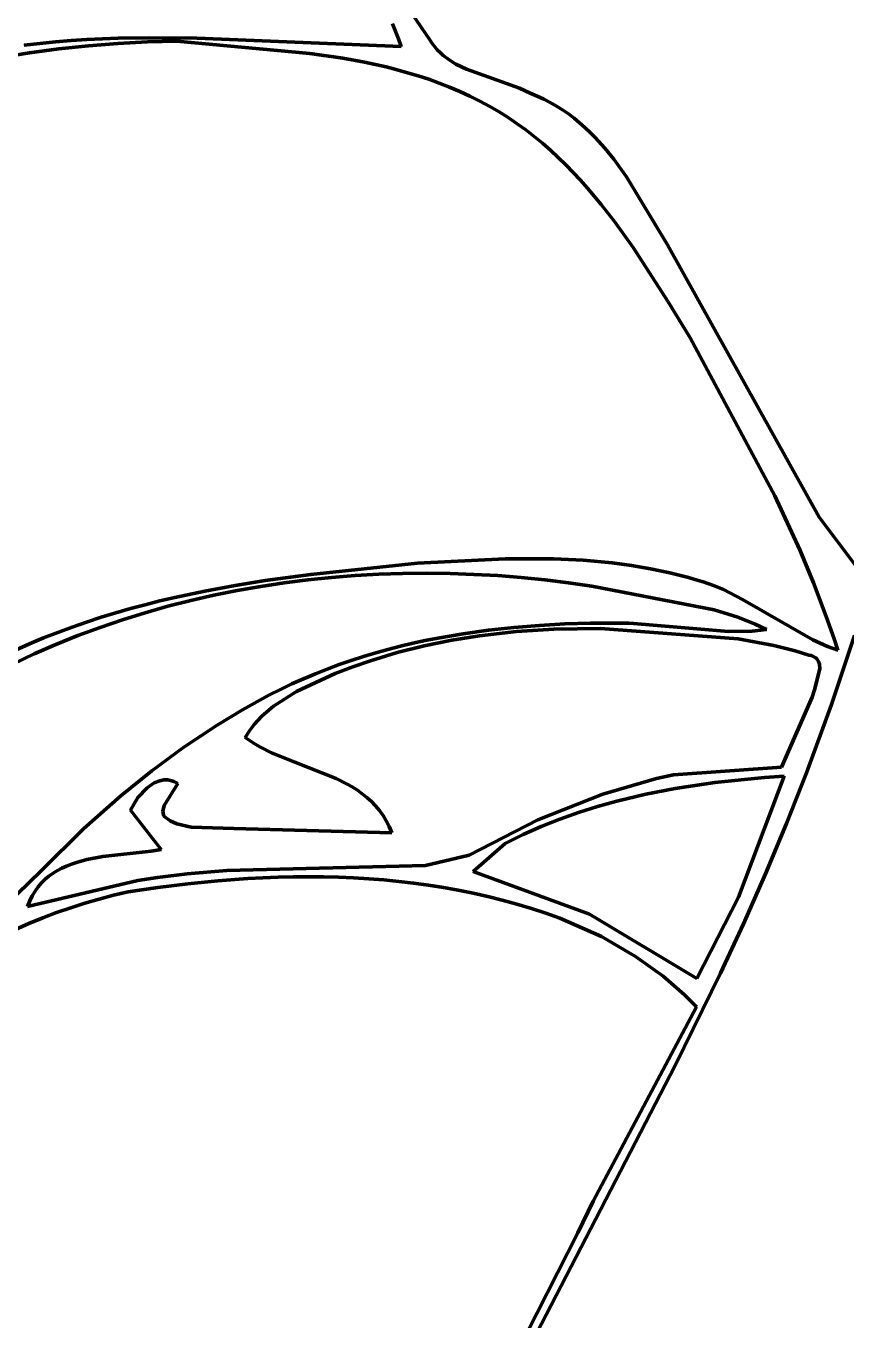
# Model space of a CAD drawing. Header units: millimetres. Extents: x 0 to 9.3, y 0 to 12.
# Drawn here: x 4.283 to 5.466, y 9.103 to 10.97 of the extents above; entities that cross this region are included whole.
import ezdxf

# ---------------------------------------------------------------- set-up
doc = ezdxf.new("R2010")
doc.units = ezdxf.units.MM
doc.layers.add('color#212121ff', color=7, linetype='CONTINUOUS', lineweight=100)
doc.layers.add('color#ffffffff', color=7, linetype='CONTINUOUS', lineweight=100)

msp = doc.modelspace()

# ---------------------------------------------------------------- linework, layer by layer
at = {"layer": 'color#212121ff'}
for p, q in [((4.6654, 11.2449), (4.8657, 10.9498)), ((4.8203, 10.9512), (4.8117, 10.973)), ((4.2804, 10.9422), (4.3029, 10.9448)), ((4.3029, 10.9448), (4.3254, 10.947)), ((4.3254, 10.947), (4.348, 10.9488)), ((4.348, 10.9488), (4.3706, 10.9503)), ((4.3706, 10.9503), (4.4158, 10.9522)), ((4.4155, 10.9447), (4.373, 10.9414)), ((4.4581, 10.9469), (4.4155, 10.9447)), ((4.4158, 10.9522), (4.4612, 10.953)), ((4.5007, 10.9482), (4.4581, 10.9469)), ((4.4612, 10.953), (4.5293, 10.9525)), ((4.6924, 10.9305), (4.5007, 10.9482)), ((4.5293, 10.9525), (4.8242, 10.9402)), ((4.8242, 10.9402), (4.8203, 10.9512)), ((4.8657, 10.9498), (4.869, 10.9448)), ((4.869, 10.9448), (4.8726, 10.9401)), ((4.288, 10.9313), (4.2669, 10.928)), ((4.3304, 10.9369), (4.288, 10.9313)), ((4.373, 10.9414), (4.3304, 10.9369)), ((4.7401, 10.9236), (4.6924, 10.9305)), ((4.8726, 10.9401), (4.8764, 10.9357)), ((4.8764, 10.9357), (4.8804, 10.9317)), ((4.8804, 10.9317), (4.8846, 10.9279)), ((4.8846, 10.9279), (4.8936, 10.921)), ((4.7716, 10.9177), (4.7401, 10.9236)), ((4.8028, 10.9108), (4.7716, 10.9177)), ((4.8183, 10.9069), (4.8028, 10.9108)), ((4.8336, 10.9026), (4.8183, 10.9069)), ((4.8936, 10.921), (4.9031, 10.9151)), ((4.9031, 10.9151), (4.9184, 10.9076)), ((4.9184, 10.9076), (4.9951, 10.8802)), ((4.8489, 10.898), (4.8336, 10.9026)), ((4.864, 10.893), (4.8489, 10.898)), ((4.8791, 10.8876), (4.864, 10.893)), ((4.8939, 10.8818), (4.8791, 10.8876)), ((4.9087, 10.8755), (4.8939, 10.8818)), ((4.9233, 10.8687), (4.9087, 10.8755)), ((4.9377, 10.8615), (4.9233, 10.8687)), ((4.9951, 10.8802), (5.0105, 10.8729)), ((5.0105, 10.8729), (5.0204, 10.8689)), ((5.0204, 10.8689), (5.0301, 10.8645)), ((4.952, 10.8538), (4.9377, 10.8615)), ((4.9655, 10.846), (4.952, 10.8538)), ((5.0301, 10.8645), (5.0394, 10.8597)), ((5.0394, 10.8597), (5.0484, 10.8545)), ((5.0484, 10.8545), (5.0571, 10.849)), ((5.0571, 10.849), (5.0656, 10.8431)), ((4.9787, 10.8377), (4.9655, 10.846)), ((4.9915, 10.829), (4.9787, 10.8377)), ((5.0656, 10.8431), (5.0738, 10.8369)), ((5.0738, 10.8369), (5.0817, 10.8304)), ((5.0817, 10.8304), (5.0894, 10.8236)), ((5.0039, 10.82), (4.9915, 10.829)), ((5.0161, 10.8106), (5.0039, 10.82)), ((5.0894, 10.8236), (5.0968, 10.8165)), ((5.0968, 10.8165), (5.1041, 10.8091)), ((5.028, 10.8009), (5.0161, 10.8106)), ((5.0395, 10.7908), (5.028, 10.8009)), ((5.1041, 10.8091), (5.1179, 10.7938)), ((5.1179, 10.7938), (5.131, 10.7776)), ((5.0508, 10.7804), (5.0395, 10.7908)), ((5.0618, 10.7697), (5.0508, 10.7804)), ((5.131, 10.7776), (5.1493, 10.7522)), ((5.0725, 10.7588), (5.0618, 10.7697)), ((5.083, 10.7475), (5.0725, 10.7588)), ((5.0932, 10.7361), (5.083, 10.7475)), ((5.1493, 10.7522), (5.2086, 10.6541)), ((5.113, 10.7125), (5.0932, 10.7361)), ((5.1319, 10.6881), (5.113, 10.7125)), ((5.159, 10.6503), (5.1319, 10.6881)), ((5.2094, 10.5722), (5.159, 10.6503)), ((5.2086, 10.6541), (5.4273, 10.2612)), ((5.2412, 10.5198), (5.2094, 10.5722)), ((5.3632, 10.2921), (5.2412, 10.5198)), ((5.3993, 10.214), (5.3632, 10.2921)), ((5.4273, 10.2612), (5.4814, 10.1891)), ((4.8478, 10.1947), (4.9742, 10.2014)), ((4.9742, 10.2014), (5.0447, 10.2013)), ((5.0447, 10.2013), (5.0868, 10.1992)), ((5.0868, 10.1992), (5.1288, 10.1954)), ((5.4192, 10.1664), (5.3993, 10.214)), ((4.6283, 10.1697), (4.6941, 10.1787)), ((4.6941, 10.1787), (4.8478, 10.1947)), ((4.7578, 10.1771), (4.7236, 10.1744)), ((4.7921, 10.179), (4.7578, 10.1771)), ((4.8264, 10.1801), (4.7921, 10.179)), ((4.8607, 10.1804), (4.8264, 10.1801)), ((4.895, 10.18), (4.8607, 10.1804)), ((4.9293, 10.1788), (4.895, 10.18)), ((4.9635, 10.1769), (4.9293, 10.1788)), ((4.9976, 10.1742), (4.9635, 10.1769)), ((5.1288, 10.1954), (5.1566, 10.1917)), ((5.1566, 10.1917), (5.1842, 10.1869)), ((5.1842, 10.1869), (5.2117, 10.1811)), ((5.2117, 10.1811), (5.239, 10.1741)), ((4.5411, 10.1546), (4.5846, 10.1626)), ((4.5846, 10.1626), (4.6283, 10.1697)), ((4.6216, 10.1615), (4.5878, 10.1556)), ((4.6554, 10.1666), (4.6216, 10.1615)), ((4.6895, 10.1709), (4.6554, 10.1666)), ((4.7236, 10.1744), (4.6895, 10.1709)), ((5.0316, 10.1708), (4.9976, 10.1742)), ((5.0655, 10.1666), (5.0316, 10.1708)), ((5.0993, 10.1618), (5.0655, 10.1666)), ((5.2759, 10.1278), (5.0993, 10.1618)), ((5.239, 10.1741), (5.2526, 10.1701)), ((5.2526, 10.1701), (5.2601, 10.1679)), ((5.2601, 10.1679), (5.2749, 10.1627)), ((5.2749, 10.1627), (5.2892, 10.1567)), ((5.4375, 10.1181), (5.4192, 10.1664)), ((4.4549, 10.135), (4.4763, 10.1404)), ((4.4763, 10.1404), (4.4978, 10.1454)), ((4.5209, 10.1412), (4.4877, 10.1328)), ((4.4978, 10.1454), (4.5411, 10.1546)), ((4.5542, 10.1488), (4.5209, 10.1412)), ((4.5878, 10.1556), (4.5542, 10.1488)), ((5.2892, 10.1567), (5.3169, 10.1427)), ((5.3169, 10.1427), (5.418, 10.0841)), ((4.3914, 10.1168), (4.4125, 10.1233)), ((4.4125, 10.1233), (4.4337, 10.1293)), ((4.4548, 10.1235), (4.4222, 10.1133)), ((4.4337, 10.1293), (4.4549, 10.135)), ((4.4877, 10.1328), (4.4548, 10.1235)), ((5.3101, 10.1169), (5.2759, 10.1278)), ((4.3289, 10.0951), (4.3496, 10.1028)), ((4.3496, 10.1028), (4.3704, 10.11)), ((4.3899, 10.1023), (4.3578, 10.0904)), ((4.3704, 10.11), (4.3914, 10.1168)), ((4.4222, 10.1133), (4.3899, 10.1023)), ((4.9501, 10.0983), (4.9869, 10.1023)), ((4.9869, 10.1023), (5.0237, 10.1052)), ((5.0237, 10.1052), (5.0606, 10.1072)), ((5.0606, 10.1072), (5.0975, 10.1082)), ((5.0975, 10.1082), (5.1526, 10.1082)), ((5.1526, 10.1082), (5.1595, 10.1081)), ((5.1595, 10.1081), (5.2965, 10.0963)), ((5.3351, 10.107), (5.3101, 10.1169)), ((5.3514, 10.0993), (5.3351, 10.107)), ((5.4488, 10.0856), (5.4375, 10.1181)), ((4.288, 10.0785), (4.3084, 10.087)), ((4.3084, 10.087), (4.3289, 10.0951)), ((4.3578, 10.0904), (4.3262, 10.0776)), ((4.8972, 10.0839), (4.8576, 10.0758)), ((4.859, 10.0832), (4.8771, 10.0868)), ((4.8771, 10.0868), (4.9135, 10.0931)), ((4.9371, 10.0903), (4.8972, 10.0839)), ((4.9135, 10.0931), (4.9501, 10.0983)), ((4.9907, 10.0964), (4.9371, 10.0903)), ((5.0445, 10.0997), (4.9907, 10.0964)), ((5.1118, 10.1005), (5.0445, 10.0997)), ((5.3105, 10.0856), (5.1118, 10.1005)), ((5.2965, 10.0963), (5.3308, 10.0969)), ((5.362, 10.0762), (5.3105, 10.0856)), ((5.3308, 10.0969), (5.3514, 10.0993)), ((5.418, 10.0841), (5.4394, 10.0746)), ((5.4783, 10.0907), (5.4449, 9.9912)), ((5.4541, 10.0692), (5.4488, 10.0856)), ((4.2678, 10.0695), (4.288, 10.0785)), ((4.3262, 10.0776), (4.2948, 10.064)), ((4.7698, 10.0601), (4.7875, 10.0654)), ((4.8185, 10.0659), (4.7798, 10.0542)), ((4.7875, 10.0654), (4.8052, 10.0704)), ((4.8052, 10.0704), (4.8231, 10.075)), ((4.8576, 10.0758), (4.8185, 10.0659)), ((4.8231, 10.075), (4.841, 10.0793)), ((4.841, 10.0793), (4.859, 10.0832)), ((5.3925, 10.0685), (5.362, 10.0762)), ((5.4126, 10.0624), (5.3925, 10.0685)), ((5.4394, 10.0746), (5.4541, 10.0692)), ((4.2948, 10.064), (4.2639, 10.0494)), ((4.7176, 10.0421), (4.7349, 10.0485)), ((4.7349, 10.0485), (4.7523, 10.0545)), ((4.7523, 10.0545), (4.7698, 10.0601)), ((4.7798, 10.0542), (4.7544, 10.0454)), ((5.4156, 10.0617), (5.4126, 10.0624)), ((5.4181, 10.0607), (5.4156, 10.0617)), ((5.4204, 10.0595), (5.4181, 10.0607)), ((5.4223, 10.0582), (5.4204, 10.0595)), ((5.4239, 10.0567), (5.4223, 10.0582)), ((5.4263, 10.0532), (5.4239, 10.0567)), ((5.4278, 10.0492), (5.4263, 10.0532)), ((5.4284, 10.0424), (5.4278, 10.0492)), ((4.6667, 10.0206), (4.6835, 10.0281)), ((4.7292, 10.0357), (4.6733, 10.0097)), ((4.6835, 10.0281), (4.7005, 10.0353)), ((4.7005, 10.0353), (4.7176, 10.0421)), ((4.7544, 10.0454), (4.7292, 10.0357)), ((5.4205, 10.0121), (5.4284, 10.0424)), ((4.6335, 10.0043), (4.65, 10.0126)), ((4.6733, 10.0097), (4.6403, 9.9887)), ((4.65, 10.0126), (4.6667, 10.0206)), ((5.4171, 10.0014), (5.4205, 10.0121)), ((4.5956, 9.9835), (4.6335, 10.0043)), ((5.3728, 9.9005), (5.4171, 10.0014)), ((5.4449, 9.9912), (5.409, 9.8926)), ((4.5587, 9.9613), (4.5956, 9.9835)), ((4.6235, 9.9743), (4.6122, 9.962)), ((4.6403, 9.9887), (4.6235, 9.9743)), ((4.5108, 9.9295), (4.5587, 9.9613)), ((4.6054, 9.9531), (4.5992, 9.9434)), ((4.6122, 9.962), (4.6054, 9.9531)), ((4.5992, 9.9434), (4.6063, 9.9385)), ((4.6063, 9.9385), (4.6138, 9.9338)), ((4.4645, 9.8954), (4.5108, 9.9295)), ((4.6138, 9.9338), (4.6214, 9.9295)), ((4.6214, 9.9295), (4.6374, 9.9215)), ((4.6374, 9.9215), (4.671, 9.9077)), ((4.671, 9.9077), (4.7303, 9.8843)), ((5.2171, 9.8895), (5.3728, 9.9005)), ((4.4197, 9.8593), (4.4645, 9.8954)), ((4.4763, 9.881), (4.4681, 9.8778)), ((4.482, 9.8821), (4.4763, 9.881)), ((4.4877, 9.8821), (4.482, 9.8821)), ((4.4935, 9.881), (4.4877, 9.8821)), ((4.4964, 9.88), (4.4935, 9.881)), ((4.4994, 9.8787), (4.4964, 9.88)), ((4.5023, 9.877), (4.4994, 9.8787)), ((4.7303, 9.8843), (4.7462, 9.8763)), ((5.115, 9.8618), (5.1926, 9.8842)), ((5.1926, 9.8842), (5.2171, 9.8895)), ((5.2767, 9.8785), (5.2197, 9.8699)), ((5.3483, 9.8857), (5.2767, 9.8785)), ((5.3109, 9.7131), (5.377, 9.8876)), ((5.377, 9.8876), (5.3483, 9.8857)), ((5.409, 9.8926), (5.3804, 9.8193)), ((4.4578, 9.8708), (4.4446, 9.8568)), ((4.4681, 9.8778), (4.4578, 9.8708)), ((4.4822, 9.8454), (4.5023, 9.877)), ((4.7462, 9.8763), (4.7538, 9.872)), ((4.7538, 9.872), (4.7611, 9.8673)), ((4.7611, 9.8673), (4.7682, 9.8623)), ((4.7682, 9.8623), (4.7749, 9.857)), ((5.0212, 9.8244), (5.115, 9.8618)), ((5.1773, 9.8616), (5.1353, 9.8515)), ((5.2197, 9.8699), (5.1773, 9.8616)), ((4.366, 9.8115), (4.4197, 9.8593)), ((4.4446, 9.8568), (4.4338, 9.8386)), ((4.4804, 9.837), (4.4822, 9.8454)), ((4.7749, 9.857), (4.7813, 9.8512)), ((4.7813, 9.8512), (4.7873, 9.845)), ((4.7873, 9.845), (4.7929, 9.8382)), ((5.1077, 9.8438), (5.0803, 9.8351)), ((5.1353, 9.8515), (5.1077, 9.8438)), ((4.4338, 9.8386), (4.4779, 9.7817)), ((4.4812, 9.8316), (4.4804, 9.837)), ((4.4819, 9.8297), (4.4812, 9.8316)), ((4.491, 9.8234), (4.4819, 9.8297)), ((4.5007, 9.8189), (4.491, 9.8234)), ((4.7929, 9.8382), (4.7981, 9.831)), ((4.7981, 9.831), (4.8028, 9.8232)), ((4.8028, 9.8232), (4.8069, 9.8149)), ((4.9225, 9.7734), (5.0212, 9.8244)), ((5.0532, 9.8255), (5.0264, 9.815)), ((5.0803, 9.8351), (5.0532, 9.8255)), ((4.3048, 9.7508), (4.366, 9.8115)), ((4.5214, 9.8139), (4.5007, 9.8189)), ((4.5831, 9.8123), (4.5214, 9.8139)), ((4.8106, 9.8059), (4.5831, 9.8123)), ((4.8069, 9.8149), (4.8106, 9.8059)), ((5.0001, 9.8034), (4.9741, 9.7907)), ((5.0264, 9.815), (5.0001, 9.8034)), ((5.3804, 9.8193), (5.3501, 9.7466)), ((4.9741, 9.7907), (4.9279, 9.75)), ((4.3706, 9.7672), (4.3557, 9.7632)), ((4.3938, 9.7716), (4.3706, 9.7672)), ((4.4636, 9.7796), (4.3938, 9.7716)), ((4.4779, 9.7817), (4.4636, 9.7796)), ((4.8594, 9.7588), (4.9225, 9.7734)), ((4.2294, 9.6778), (4.3048, 9.7508)), ((4.3221, 9.7477), (4.3162, 9.7435)), ((4.3284, 9.7515), (4.3221, 9.7477)), ((4.3349, 9.755), (4.3284, 9.7515)), ((4.3416, 9.758), (4.3349, 9.755)), ((4.3486, 9.7608), (4.3416, 9.758)), ((4.3557, 9.7632), (4.3486, 9.7608)), ((4.5155, 9.7468), (4.5726, 9.7515)), ((4.5726, 9.7515), (4.8594, 9.7588)), ((4.9279, 9.75), (5.0961, 9.6885)), ((4.2854, 9.6998), (4.4444, 9.7369)), ((4.3054, 9.7336), (4.3006, 9.728)), ((4.3107, 9.7388), (4.3054, 9.7336)), ((4.3162, 9.7435), (4.3107, 9.7388)), ((4.4444, 9.7369), (4.4728, 9.7415)), ((4.4728, 9.7415), (4.5155, 9.7468)), ((4.5163, 9.7322), (4.4732, 9.7268)), ((4.5597, 9.7366), (4.5163, 9.7322)), ((4.6032, 9.7398), (4.5597, 9.7366)), ((4.6249, 9.7409), (4.6032, 9.7398)), ((4.6468, 9.7418), (4.6249, 9.7409)), ((4.6686, 9.7423), (4.6468, 9.7418)), ((4.6904, 9.7425), (4.6686, 9.7423)), ((4.7122, 9.7423), (4.6904, 9.7425)), ((4.7339, 9.7418), (4.7122, 9.7423)), ((4.7557, 9.7408), (4.7339, 9.7418)), ((4.7774, 9.7396), (4.7557, 9.7408)), ((4.7991, 9.7379), (4.7774, 9.7396)), ((4.8207, 9.7358), (4.7991, 9.7379)), ((4.8423, 9.7333), (4.8207, 9.7358)), ((4.8639, 9.7303), (4.8423, 9.7333)), ((4.8853, 9.7269), (4.8639, 9.7303)), ((5.3501, 9.7466), (5.3183, 9.6746)), ((4.2921, 9.7151), (4.2885, 9.7077)), ((4.2961, 9.7218), (4.2921, 9.7151)), ((4.3006, 9.728), (4.2961, 9.7218)), ((4.3885, 9.7103), (4.3679, 9.7043)), ((4.4093, 9.7157), (4.3885, 9.7103)), ((4.4303, 9.7205), (4.4093, 9.7157)), ((4.4732, 9.7268), (4.4303, 9.7205)), ((4.9067, 9.7231), (4.8853, 9.7269)), ((4.928, 9.7188), (4.9067, 9.7231)), ((4.9491, 9.714), (4.928, 9.7188)), ((4.9702, 9.7088), (4.9491, 9.714)), ((5.251, 9.5957), (5.3109, 9.7131)), ((4.2885, 9.7077), (4.2854, 9.6998)), ((4.3475, 9.6978), (4.3272, 9.6908)), ((4.3679, 9.7043), (4.3475, 9.6978)), ((4.9912, 9.703), (4.9702, 9.7088)), ((5.0121, 9.6968), (4.9912, 9.703)), ((5.0328, 9.69), (5.0121, 9.6968)), ((4.2873, 9.6751), (4.2677, 9.6666)), ((4.3072, 9.6832), (4.2873, 9.6751)), ((4.3272, 9.6908), (4.3072, 9.6832)), ((5.0534, 9.6827), (5.0328, 9.69)), ((5.1131, 9.6562), (5.0534, 9.6827)), ((5.0961, 9.6885), (5.251, 9.5957)), ((5.3183, 9.6746), (5.2848, 9.6034)), ((5.1625, 9.6276), (5.1131, 9.6562)), ((5.2022, 9.599), (5.1625, 9.6276)), ((5.2329, 9.5721), (5.2022, 9.599)), ((5.2848, 9.6034), (5.2194, 9.4703)), ((5.2501, 9.5546), (5.2329, 9.5721)), ((5.1013, 9.2743), (5.2501, 9.5546)), ((5.2194, 9.4703), (5.0035, 9.0532)), ((5.0792, 9.2286), (5.1013, 9.2743)), ((4.9366, 8.9494), (5.0792, 9.2286))]:
    msp.add_line(p, q, dxfattribs=at)
at = {"layer": 'color#ffffffff'}
for p, q in [((4.8657, 10.9498), (4.6654, 11.2449)), ((4.8117, 10.973), (4.8203, 10.9512)), ((4.3029, 10.9448), (4.2804, 10.9422)), ((4.3254, 10.947), (4.3029, 10.9448)), ((4.348, 10.9488), (4.3254, 10.947)), ((4.3706, 10.9503), (4.348, 10.9488)), ((4.4158, 10.9522), (4.3706, 10.9503)), ((4.373, 10.9414), (4.4155, 10.9447)), ((4.4155, 10.9447), (4.4581, 10.9469)), ((4.4612, 10.953), (4.4158, 10.9522)), ((4.4581, 10.9469), (4.5007, 10.9482)), ((4.5293, 10.9525), (4.4612, 10.953)), ((4.5007, 10.9482), (4.6924, 10.9305)), ((4.8242, 10.9402), (4.5293, 10.9525)), ((4.8203, 10.9512), (4.8242, 10.9402)), ((4.869, 10.9448), (4.8657, 10.9498)), ((4.8726, 10.9401), (4.869, 10.9448)), ((4.2669, 10.928), (4.288, 10.9313)), ((4.288, 10.9313), (4.3304, 10.9369)), ((4.3304, 10.9369), (4.373, 10.9414)), ((4.6924, 10.9305), (4.7401, 10.9236)), ((4.8764, 10.9357), (4.8726, 10.9401)), ((4.8804, 10.9317), (4.8764, 10.9357)), ((4.8846, 10.9279), (4.8804, 10.9317)), ((4.8936, 10.921), (4.8846, 10.9279)), ((4.7401, 10.9236), (4.7716, 10.9177)), ((4.7716, 10.9177), (4.8028, 10.9108)), ((4.8028, 10.9108), (4.8183, 10.9069)), ((4.8183, 10.9069), (4.8336, 10.9026)), ((4.9031, 10.9151), (4.8936, 10.921)), ((4.9184, 10.9076), (4.9031, 10.9151)), ((4.9951, 10.8802), (4.9184, 10.9076)), ((4.8336, 10.9026), (4.8489, 10.898)), ((4.8489, 10.898), (4.864, 10.893)), ((4.864, 10.893), (4.8791, 10.8876)), ((4.8791, 10.8876), (4.8939, 10.8818)), ((4.8939, 10.8818), (4.9087, 10.8755)), ((4.9087, 10.8755), (4.9233, 10.8687)), ((4.9233, 10.8687), (4.9377, 10.8615)), ((5.0105, 10.8729), (4.9951, 10.8802)), ((5.0204, 10.8689), (5.0105, 10.8729)), ((5.0301, 10.8645), (5.0204, 10.8689)), ((4.9377, 10.8615), (4.952, 10.8538)), ((4.952, 10.8538), (4.9655, 10.846)), ((5.0394, 10.8597), (5.0301, 10.8645)), ((5.0484, 10.8545), (5.0394, 10.8597)), ((5.0571, 10.849), (5.0484, 10.8545)), ((5.0656, 10.8431), (5.0571, 10.849)), ((4.9655, 10.846), (4.9787, 10.8377)), ((4.9787, 10.8377), (4.9915, 10.829)), ((5.0738, 10.8369), (5.0656, 10.8431)), ((5.0817, 10.8304), (5.0738, 10.8369)), ((5.0894, 10.8236), (5.0817, 10.8304)), ((4.9915, 10.829), (5.0039, 10.82)), ((5.0039, 10.82), (5.0161, 10.8106)), ((5.0968, 10.8165), (5.0894, 10.8236)), ((5.1041, 10.8091), (5.0968, 10.8165)), ((5.0161, 10.8106), (5.028, 10.8009)), ((5.028, 10.8009), (5.0395, 10.7908)), ((5.1179, 10.7938), (5.1041, 10.8091)), ((5.131, 10.7776), (5.1179, 10.7938)), ((5.0395, 10.7908), (5.0508, 10.7804)), ((5.0508, 10.7804), (5.0618, 10.7697)), ((5.1493, 10.7522), (5.131, 10.7776)), ((5.0618, 10.7697), (5.0725, 10.7588)), ((5.0725, 10.7588), (5.083, 10.7475)), ((5.083, 10.7475), (5.0932, 10.7361)), ((5.2086, 10.6541), (5.1493, 10.7522)), ((5.0932, 10.7361), (5.113, 10.7125)), ((5.113, 10.7125), (5.1319, 10.6881)), ((5.1319, 10.6881), (5.159, 10.6503)), ((5.159, 10.6503), (5.2094, 10.5722)), ((5.4273, 10.2612), (5.2086, 10.6541)), ((5.2094, 10.5722), (5.2412, 10.5198)), ((5.2412, 10.5198), (5.3632, 10.2921)), ((5.3632, 10.2921), (5.3993, 10.214)), ((5.4814, 10.1891), (5.4273, 10.2612)), ((4.9742, 10.2014), (4.8478, 10.1947)), ((5.0447, 10.2013), (4.9742, 10.2014)), ((5.0868, 10.1992), (5.0447, 10.2013)), ((5.1288, 10.1954), (5.0868, 10.1992)), ((5.3993, 10.214), (5.4192, 10.1664)), ((4.6941, 10.1787), (4.6283, 10.1697)), ((4.8478, 10.1947), (4.6941, 10.1787)), ((4.7236, 10.1744), (4.7578, 10.1771)), ((4.7578, 10.1771), (4.7921, 10.179)), ((4.7921, 10.179), (4.8264, 10.1801)), ((4.8264, 10.1801), (4.8607, 10.1804)), ((4.8607, 10.1804), (4.895, 10.18)), ((4.895, 10.18), (4.9293, 10.1788)), ((4.9293, 10.1788), (4.9635, 10.1769)), ((4.9635, 10.1769), (4.9976, 10.1742)), ((5.1566, 10.1917), (5.1288, 10.1954)), ((5.1842, 10.1869), (5.1566, 10.1917)), ((5.2117, 10.1811), (5.1842, 10.1869)), ((5.239, 10.1741), (5.2117, 10.1811)), ((4.5846, 10.1626), (4.5411, 10.1546)), ((4.6283, 10.1697), (4.5846, 10.1626)), ((4.5878, 10.1556), (4.6216, 10.1615)), ((4.6216, 10.1615), (4.6554, 10.1666)), ((4.6554, 10.1666), (4.6895, 10.1709)), ((4.6895, 10.1709), (4.7236, 10.1744)), ((4.9976, 10.1742), (5.0316, 10.1708)), ((5.0316, 10.1708), (5.0655, 10.1666)), ((5.0655, 10.1666), (5.0993, 10.1618)), ((5.0993, 10.1618), (5.2759, 10.1278)), ((5.2526, 10.1701), (5.239, 10.1741)), ((5.2601, 10.1679), (5.2526, 10.1701)), ((5.2749, 10.1627), (5.2601, 10.1679)), ((5.2892, 10.1567), (5.2749, 10.1627)), ((5.4192, 10.1664), (5.4375, 10.1181)), ((4.4763, 10.1404), (4.4549, 10.135)), ((4.4978, 10.1454), (4.4763, 10.1404)), ((4.4877, 10.1328), (4.5209, 10.1412)), ((4.5411, 10.1546), (4.4978, 10.1454)), ((4.5209, 10.1412), (4.5542, 10.1488)), ((4.5542, 10.1488), (4.5878, 10.1556)), ((5.3169, 10.1427), (5.2892, 10.1567)), ((5.418, 10.0841), (5.3169, 10.1427)), ((4.4125, 10.1233), (4.3914, 10.1168)), ((4.4337, 10.1293), (4.4125, 10.1233)), ((4.4222, 10.1133), (4.4548, 10.1235)), ((4.4549, 10.135), (4.4337, 10.1293)), ((4.4548, 10.1235), (4.4877, 10.1328)), ((5.2759, 10.1278), (5.3101, 10.1169)), ((4.3496, 10.1028), (4.3289, 10.0951)), ((4.3704, 10.11), (4.3496, 10.1028)), ((4.3578, 10.0904), (4.3899, 10.1023)), ((4.3914, 10.1168), (4.3704, 10.11)), ((4.3899, 10.1023), (4.4222, 10.1133)), ((4.9869, 10.1023), (4.9501, 10.0983)), ((5.0237, 10.1052), (4.9869, 10.1023)), ((5.0606, 10.1072), (5.0237, 10.1052)), ((5.0975, 10.1082), (5.0606, 10.1072)), ((5.1526, 10.1082), (5.0975, 10.1082)), ((5.1595, 10.1081), (5.1526, 10.1082)), ((5.2965, 10.0963), (5.1595, 10.1081)), ((5.3101, 10.1169), (5.3351, 10.107)), ((5.3351, 10.107), (5.3514, 10.0993)), ((5.4375, 10.1181), (5.4488, 10.0856)), ((4.3084, 10.087), (4.288, 10.0785)), ((4.3289, 10.0951), (4.3084, 10.087)), ((4.3262, 10.0776), (4.3578, 10.0904)), ((4.8576, 10.0758), (4.8972, 10.0839)), ((4.8771, 10.0868), (4.859, 10.0832)), ((4.9135, 10.0931), (4.8771, 10.0868)), ((4.8972, 10.0839), (4.9371, 10.0903)), ((4.9501, 10.0983), (4.9135, 10.0931)), ((4.9371, 10.0903), (4.9907, 10.0964)), ((4.9907, 10.0964), (5.0445, 10.0997)), ((5.0445, 10.0997), (5.1118, 10.1005)), ((5.1118, 10.1005), (5.3105, 10.0856)), ((5.3308, 10.0969), (5.2965, 10.0963)), ((5.3105, 10.0856), (5.362, 10.0762)), ((5.3514, 10.0993), (5.3308, 10.0969)), ((5.4394, 10.0746), (5.418, 10.0841)), ((5.4449, 9.9912), (5.4783, 10.0907)), ((5.4488, 10.0856), (5.4541, 10.0692)), ((4.288, 10.0785), (4.2678, 10.0695)), ((4.2948, 10.064), (4.3262, 10.0776)), ((4.7875, 10.0654), (4.7698, 10.0601)), ((4.7798, 10.0542), (4.8185, 10.0659)), ((4.8052, 10.0704), (4.7875, 10.0654)), ((4.8231, 10.075), (4.8052, 10.0704)), ((4.8185, 10.0659), (4.8576, 10.0758)), ((4.841, 10.0793), (4.8231, 10.075)), ((4.859, 10.0832), (4.841, 10.0793)), ((5.362, 10.0762), (5.3925, 10.0685)), ((5.3925, 10.0685), (5.4126, 10.0624)), ((5.4541, 10.0692), (5.4394, 10.0746)), ((4.2639, 10.0494), (4.2948, 10.064)), ((4.7349, 10.0485), (4.7176, 10.0421)), ((4.7523, 10.0545), (4.7349, 10.0485)), ((4.7698, 10.0601), (4.7523, 10.0545)), ((4.7544, 10.0454), (4.7798, 10.0542)), ((5.4126, 10.0624), (5.4156, 10.0617)), ((5.4156, 10.0617), (5.4181, 10.0607)), ((5.4181, 10.0607), (5.4204, 10.0595)), ((5.4204, 10.0595), (5.4223, 10.0582)), ((5.4223, 10.0582), (5.4239, 10.0567)), ((5.4239, 10.0567), (5.4263, 10.0532)), ((5.4263, 10.0532), (5.4278, 10.0492)), ((5.4278, 10.0492), (5.4284, 10.0424)), ((4.6835, 10.0281), (4.6667, 10.0206)), ((4.6733, 10.0097), (4.7292, 10.0357)), ((4.7005, 10.0353), (4.6835, 10.0281)), ((4.7176, 10.0421), (4.7005, 10.0353)), ((4.7292, 10.0357), (4.7544, 10.0454)), ((5.4284, 10.0424), (5.4205, 10.0121)), ((4.65, 10.0126), (4.6335, 10.0043)), ((4.6403, 9.9887), (4.6733, 10.0097)), ((4.6667, 10.0206), (4.65, 10.0126)), ((5.4205, 10.0121), (5.4171, 10.0014)), ((4.6335, 10.0043), (4.5956, 9.9835)), ((5.4171, 10.0014), (5.3728, 9.9005)), ((5.409, 9.8926), (5.4449, 9.9912)), ((4.5956, 9.9835), (4.5587, 9.9613)), ((4.6122, 9.962), (4.6235, 9.9743)), ((4.6235, 9.9743), (4.6403, 9.9887)), ((4.5587, 9.9613), (4.5108, 9.9295)), ((4.5992, 9.9434), (4.6054, 9.9531)), ((4.6054, 9.9531), (4.6122, 9.962)), ((4.6063, 9.9385), (4.5992, 9.9434)), ((4.6138, 9.9338), (4.6063, 9.9385)), ((4.5108, 9.9295), (4.4645, 9.8954)), ((4.6214, 9.9295), (4.6138, 9.9338)), ((4.6374, 9.9215), (4.6214, 9.9295)), ((4.671, 9.9077), (4.6374, 9.9215)), ((4.7303, 9.8843), (4.671, 9.9077)), ((5.3728, 9.9005), (5.2171, 9.8895)), ((4.4645, 9.8954), (4.4197, 9.8593)), ((4.4681, 9.8778), (4.4763, 9.881)), ((4.4763, 9.881), (4.482, 9.8821)), ((4.482, 9.8821), (4.4877, 9.8821)), ((4.4877, 9.8821), (4.4935, 9.881)), ((4.4935, 9.881), (4.4964, 9.88)), ((4.4964, 9.88), (4.4994, 9.8787)), ((4.4994, 9.8787), (4.5023, 9.877)), ((4.7462, 9.8763), (4.7303, 9.8843)), ((5.1926, 9.8842), (5.115, 9.8618)), ((5.2171, 9.8895), (5.1926, 9.8842)), ((5.2197, 9.8699), (5.2767, 9.8785)), ((5.2767, 9.8785), (5.3483, 9.8857)), ((5.377, 9.8876), (5.3109, 9.7131)), ((5.3483, 9.8857), (5.377, 9.8876)), ((5.3804, 9.8193), (5.409, 9.8926)), ((4.4446, 9.8568), (4.4578, 9.8708)), ((4.4578, 9.8708), (4.4681, 9.8778)), ((4.5023, 9.877), (4.4822, 9.8454)), ((4.7538, 9.872), (4.7462, 9.8763)), ((4.7611, 9.8673), (4.7538, 9.872)), ((4.7682, 9.8623), (4.7611, 9.8673)), ((4.7749, 9.857), (4.7682, 9.8623)), ((5.115, 9.8618), (5.0212, 9.8244)), ((5.1353, 9.8515), (5.1773, 9.8616)), ((5.1773, 9.8616), (5.2197, 9.8699)), ((4.4197, 9.8593), (4.366, 9.8115)), ((4.4338, 9.8386), (4.4446, 9.8568)), ((4.4822, 9.8454), (4.4804, 9.837)), ((4.7813, 9.8512), (4.7749, 9.857)), ((4.7873, 9.845), (4.7813, 9.8512)), ((4.7929, 9.8382), (4.7873, 9.845)), ((5.0803, 9.8351), (5.1077, 9.8438)), ((5.1077, 9.8438), (5.1353, 9.8515)), ((4.4779, 9.7817), (4.4338, 9.8386)), ((4.4804, 9.837), (4.4812, 9.8316)), ((4.4812, 9.8316), (4.4819, 9.8297)), ((4.4819, 9.8297), (4.491, 9.8234)), ((4.491, 9.8234), (4.5007, 9.8189)), ((4.7981, 9.831), (4.7929, 9.8382)), ((4.8028, 9.8232), (4.7981, 9.831)), ((4.8069, 9.8149), (4.8028, 9.8232)), ((5.0212, 9.8244), (4.9225, 9.7734)), ((5.0264, 9.815), (5.0532, 9.8255)), ((5.0532, 9.8255), (5.0803, 9.8351)), ((4.366, 9.8115), (4.3048, 9.7508)), ((4.5007, 9.8189), (4.5214, 9.8139)), ((4.5214, 9.8139), (4.5831, 9.8123)), ((4.5831, 9.8123), (4.8106, 9.8059)), ((4.8106, 9.8059), (4.8069, 9.8149)), ((4.9741, 9.7907), (5.0001, 9.8034)), ((5.0001, 9.8034), (5.0264, 9.815)), ((5.3501, 9.7466), (5.3804, 9.8193)), ((4.9279, 9.75), (4.9741, 9.7907)), ((4.3557, 9.7632), (4.3706, 9.7672)), ((4.3706, 9.7672), (4.3938, 9.7716)), ((4.3938, 9.7716), (4.4636, 9.7796)), ((4.4636, 9.7796), (4.4779, 9.7817)), ((4.9225, 9.7734), (4.8594, 9.7588)), ((4.3048, 9.7508), (4.2294, 9.6778)), ((4.3162, 9.7435), (4.3221, 9.7477)), ((4.3221, 9.7477), (4.3284, 9.7515)), ((4.3284, 9.7515), (4.3349, 9.755)), ((4.3349, 9.755), (4.3416, 9.758)), ((4.3416, 9.758), (4.3486, 9.7608)), ((4.3486, 9.7608), (4.3557, 9.7632)), ((4.5726, 9.7515), (4.5155, 9.7468)), ((4.8594, 9.7588), (4.5726, 9.7515)), ((5.0961, 9.6885), (4.9279, 9.75)), ((4.4444, 9.7369), (4.2854, 9.6998)), ((4.3006, 9.728), (4.3054, 9.7336)), ((4.3054, 9.7336), (4.3107, 9.7388)), ((4.3107, 9.7388), (4.3162, 9.7435)), ((4.4728, 9.7415), (4.4444, 9.7369)), ((4.5155, 9.7468), (4.4728, 9.7415)), ((4.4732, 9.7268), (4.5163, 9.7322)), ((4.5163, 9.7322), (4.5597, 9.7366)), ((4.5597, 9.7366), (4.6032, 9.7398)), ((4.6032, 9.7398), (4.6249, 9.7409)), ((4.6249, 9.7409), (4.6468, 9.7418)), ((4.6468, 9.7418), (4.6686, 9.7423)), ((4.6686, 9.7423), (4.6904, 9.7425)), ((4.6904, 9.7425), (4.7122, 9.7423)), ((4.7122, 9.7423), (4.7339, 9.7418)), ((4.7339, 9.7418), (4.7557, 9.7408)), ((4.7557, 9.7408), (4.7774, 9.7396)), ((4.7774, 9.7396), (4.7991, 9.7379)), ((4.7991, 9.7379), (4.8207, 9.7358)), ((4.8207, 9.7358), (4.8423, 9.7333)), ((4.8423, 9.7333), (4.8639, 9.7303)), ((4.8639, 9.7303), (4.8853, 9.7269)), ((5.3183, 9.6746), (5.3501, 9.7466)), ((4.2885, 9.7077), (4.2921, 9.7151)), ((4.2921, 9.7151), (4.2961, 9.7218)), ((4.2961, 9.7218), (4.3006, 9.728)), ((4.3679, 9.7043), (4.3885, 9.7103)), ((4.3885, 9.7103), (4.4093, 9.7157)), ((4.4093, 9.7157), (4.4303, 9.7205)), ((4.4303, 9.7205), (4.4732, 9.7268)), ((4.8853, 9.7269), (4.9067, 9.7231)), ((4.9067, 9.7231), (4.928, 9.7188)), ((4.928, 9.7188), (4.9491, 9.714)), ((4.9491, 9.714), (4.9702, 9.7088)), ((5.3109, 9.7131), (5.251, 9.5957)), ((4.2854, 9.6998), (4.2885, 9.7077)), ((4.3272, 9.6908), (4.3475, 9.6978)), ((4.3475, 9.6978), (4.3679, 9.7043)), ((4.9702, 9.7088), (4.9912, 9.703)), ((4.9912, 9.703), (5.0121, 9.6968)), ((5.0121, 9.6968), (5.0328, 9.69)), ((4.2677, 9.6666), (4.2873, 9.6751)), ((4.2873, 9.6751), (4.3072, 9.6832)), ((4.3072, 9.6832), (4.3272, 9.6908)), ((5.0328, 9.69), (5.0534, 9.6827)), ((5.0534, 9.6827), (5.1131, 9.6562)), ((5.251, 9.5957), (5.0961, 9.6885)), ((5.2848, 9.6034), (5.3183, 9.6746)), ((5.1131, 9.6562), (5.1625, 9.6276)), ((5.1625, 9.6276), (5.2022, 9.599)), ((5.2022, 9.599), (5.2329, 9.5721)), ((5.2194, 9.4703), (5.2848, 9.6034)), ((5.2329, 9.5721), (5.2501, 9.5546)), ((5.2501, 9.5546), (5.1013, 9.2743)), ((5.0035, 9.0532), (5.2194, 9.4703)), ((5.1013, 9.2743), (5.0792, 9.2286)), ((5.0792, 9.2286), (4.9366, 8.9494))]:
    msp.add_line(p, q, dxfattribs=at)

doc.saveas('drawing.dxf')
